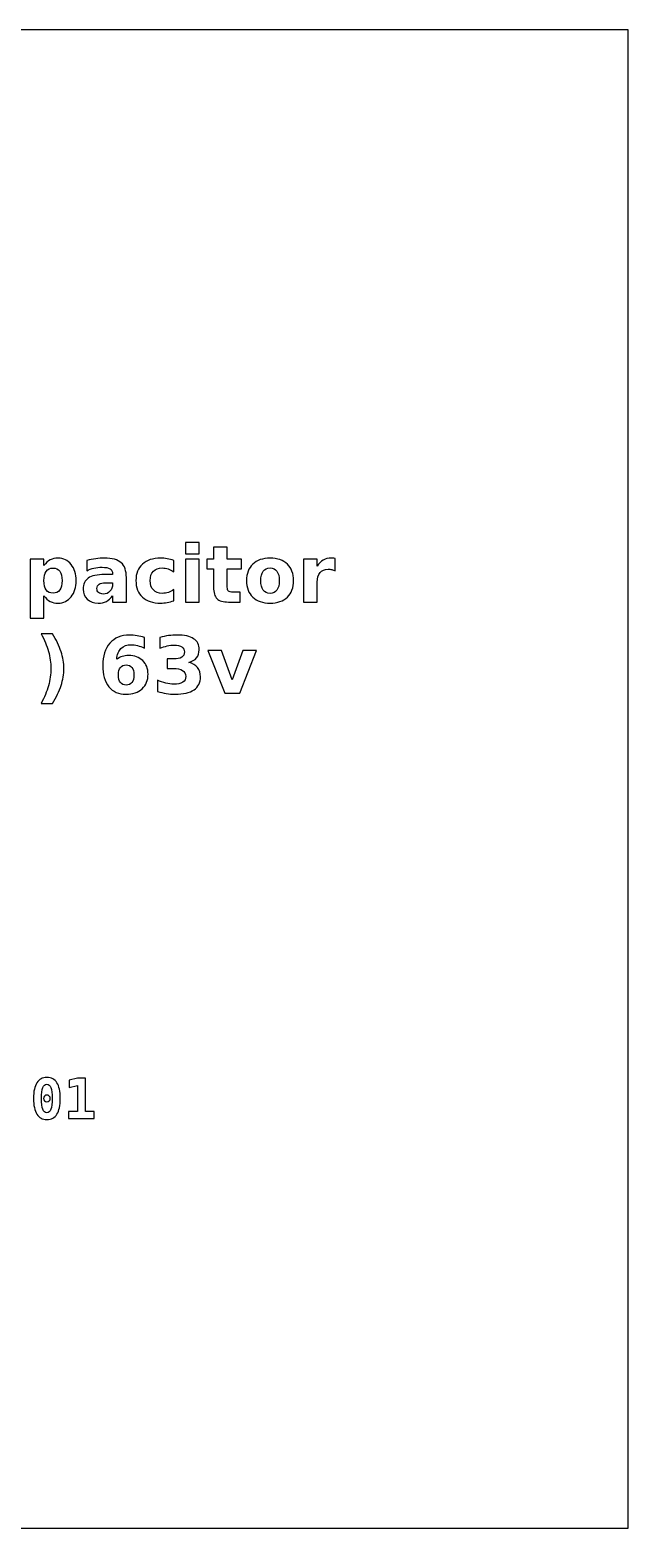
# Model space of a CAD drawing. Header units: centimetres. Extents: x -11.85 to -9.15, y -16.2 to -13.5.
# Drawn here: x -10.229 to -9.15, y -16.2 to -13.5 of the extents above; entities that cross this region are included whole.
import ezdxf

# ---------------------------------------------------------------- set-up
doc = ezdxf.new("R2010")
doc.units = ezdxf.units.CM
doc.header["$MEASUREMENT"] = 0
doc.layers.add('Layer 1', color=7, linetype='Continuous')

msp = doc.modelspace()

# ---------------------------------------------------------------- linework, layer by layer
at = {"layer": 'Layer 1', "color": 7}
msp.add_lwpolyline([(-11.85, -16.2), (-9.15, -16.2), (-9.15, -13.5), (-11.85, -13.5), (-11.85, -16.2)], close=True, dxfattribs=at)
at = {"layer": 'Layer 1', "color": 250}
for points, knots in [([(-9.94808, -14.4238), (-9.94808, -14.4238), (-9.92341, -14.4238), (-9.92341, -14.4238), (-9.92341, -14.4238), (-9.92341, -14.4238), (-9.92341, -14.44393), (-9.92341, -14.44393), (-9.92341, -14.44393), (-9.92341, -14.44393), (-9.94808, -14.44393), (-9.94808, -14.44393), (-9.94808, -14.44393), (-9.94808, -14.44393), (-9.94808, -14.4238), (-9.94808, -14.4238)], [0, 0, 0, 0, 0.25, 0.25, 0.25, 0.25, 0.5, 0.5, 0.5, 0.5, 0.75, 0.75, 0.75, 0.75, 1, 1, 1, 1]), ([(-9.87274, -14.43194), (-9.87274, -14.43194), (-9.87274, -14.45386), (-9.87274, -14.45386), (-9.87274, -14.45386), (-9.87274, -14.45386), (-9.84732, -14.45386), (-9.84732, -14.45386), (-9.84732, -14.45386), (-9.84732, -14.45386), (-9.84732, -14.4715), (-9.84732, -14.4715), (-9.84732, -14.4715), (-9.84732, -14.4715), (-9.87274, -14.4715), (-9.87274, -14.4715), (-9.87274, -14.4715), (-9.87274, -14.4715), (-9.87274, -14.50421), (-9.87274, -14.50421), (-9.87274, -14.50421), (-9.87274, -14.50781), (-9.87204, -14.51023), (-9.8706, -14.51148), (-9.8706, -14.51148), (-9.86919, -14.51275), (-9.86637, -14.51338), (-9.86214, -14.51338), (-9.86214, -14.51338), (-9.86214, -14.51338), (-9.84946, -14.51338), (-9.84946, -14.51338), (-9.84946, -14.51338), (-9.84946, -14.51338), (-9.84946, -14.53102), (-9.84946, -14.53102), (-9.84946, -14.53102), (-9.84946, -14.53102), (-9.8706, -14.53102), (-9.8706, -14.53102), (-9.8706, -14.53102), (-9.88034, -14.53102), (-9.88726, -14.529), (-9.89132, -14.52493), (-9.89132, -14.52493), (-9.89539, -14.52086), (-9.89742, -14.51395), (-9.89742, -14.50421), (-9.89742, -14.50421), (-9.89742, -14.50421), (-9.89742, -14.4715), (-9.89742, -14.4715), (-9.89742, -14.4715), (-9.89742, -14.4715), (-9.90967, -14.4715), (-9.90967, -14.4715), (-9.90967, -14.4715), (-9.90967, -14.4715), (-9.90967, -14.45386), (-9.90967, -14.45386), (-9.90967, -14.45386), (-9.90967, -14.45386), (-9.89742, -14.45386), (-9.89742, -14.45386), (-9.89742, -14.45386), (-9.89742, -14.45386), (-9.89742, -14.43194), (-9.89742, -14.43194), (-9.89742, -14.43194), (-9.89742, -14.43194), (-9.87274, -14.43194), (-9.87274, -14.43194)], [0, 0, 0, 0, 0.0555556, 0.0555556, 0.0555556, 0.0555556, 0.1111111, 0.1111111, 0.1111111, 0.1111111, 0.1666667, 0.1666667, 0.1666667, 0.1666667, 0.2222222, 0.2222222, 0.2222222, 0.2222222, 0.2777778, 0.2777778, 0.2777778, 0.2777778, 0.3333333, 0.3333333, 0.3333333, 0.3333333, 0.3888889, 0.3888889, 0.3888889, 0.3888889, 0.4444444, 0.4444444, 0.4444444, 0.4444444, 0.5, 0.5, 0.5, 0.5, 0.5555556, 0.5555556, 0.5555556, 0.5555556, 0.6111111, 0.6111111, 0.6111111, 0.6111111, 0.6666667, 0.6666667, 0.6666667, 0.6666667, 0.7222222, 0.7222222, 0.7222222, 0.7222222, 0.7777778, 0.7777778, 0.7777778, 0.7777778, 0.8333333, 0.8333333, 0.8333333, 0.8333333, 0.8888889, 0.8888889, 0.8888889, 0.8888889, 0.9444444, 0.9444444, 0.9444444, 0.9444444, 1, 1, 1, 1]), ([(-10.2033, -14.51985), (-10.2033, -14.51985), (-10.2033, -14.56037), (-10.2033, -14.56037), (-10.2033, -14.56037), (-10.2033, -14.56037), (-10.22797, -14.56037), (-10.22797, -14.56037), (-10.22797, -14.56037), (-10.22797, -14.56037), (-10.22797, -14.45386), (-10.22797, -14.45386), (-10.22797, -14.45386), (-10.22797, -14.45386), (-10.2033, -14.45386), (-10.2033, -14.45386), (-10.2033, -14.45386), (-10.2033, -14.45386), (-10.2033, -14.46517), (-10.2033, -14.46517), (-10.2033, -14.46517), (-10.19991, -14.46065), (-10.19612, -14.45734), (-10.19201, -14.4552), (-10.19201, -14.4552), (-10.18787, -14.45306), (-10.18312, -14.452), (-10.17773, -14.452), (-10.17773, -14.452), (-10.16823, -14.452), (-10.16042, -14.45578), (-10.15433, -14.46333), (-10.15433, -14.46333), (-10.14822, -14.47088), (-10.14516, -14.48062), (-10.14516, -14.4925), (-10.14516, -14.4925), (-10.14516, -14.5044), (-10.14822, -14.51413), (-10.15433, -14.52168), (-10.15433, -14.52168), (-10.16042, -14.52923), (-10.16823, -14.53302), (-10.17773, -14.53302), (-10.17773, -14.53302), (-10.18312, -14.53302), (-10.18787, -14.53196), (-10.19201, -14.52982), (-10.19201, -14.52982), (-10.19612, -14.52768), (-10.19991, -14.52436), (-10.2033, -14.51985)], [0, 0, 0, 0, 0.0769231, 0.0769231, 0.0769231, 0.0769231, 0.1538462, 0.1538462, 0.1538462, 0.1538462, 0.2307692, 0.2307692, 0.2307692, 0.2307692, 0.3076923, 0.3076923, 0.3076923, 0.3076923, 0.3846154, 0.3846154, 0.3846154, 0.3846154, 0.4615385, 0.4615385, 0.4615385, 0.4615385, 0.5384615, 0.5384615, 0.5384615, 0.5384615, 0.6153846, 0.6153846, 0.6153846, 0.6153846, 0.6923077, 0.6923077, 0.6923077, 0.6923077, 0.7692308, 0.7692308, 0.7692308, 0.7692308, 0.8461538, 0.8461538, 0.8461538, 0.8461538, 0.9230769, 0.9230769, 0.9230769, 0.9230769, 1, 1, 1, 1]), ([(-10.1869, -14.46992), (-10.1922, -14.46992), (-10.19624, -14.47185), (-10.19906, -14.47573), (-10.19906, -14.47573), (-10.20188, -14.47961), (-10.2033, -14.48521), (-10.2033, -14.4925), (-10.2033, -14.4925), (-10.2033, -14.49981), (-10.20188, -14.50541), (-10.19906, -14.50929), (-10.19906, -14.50929), (-10.19624, -14.51317), (-10.1922, -14.5151), (-10.1869, -14.5151), (-10.1869, -14.5151), (-10.18164, -14.5151), (-10.17759, -14.51317), (-10.17482, -14.50931), (-10.17482, -14.50931), (-10.17204, -14.50546), (-10.17065, -14.49986), (-10.17065, -14.4925), (-10.17065, -14.4925), (-10.17065, -14.48516), (-10.17204, -14.47956), (-10.17482, -14.4757), (-10.17482, -14.4757), (-10.17759, -14.47185), (-10.18164, -14.46992), (-10.1869, -14.46992)], [0, 0, 0, 0, 0.125, 0.125, 0.125, 0.125, 0.25, 0.25, 0.25, 0.25, 0.375, 0.375, 0.375, 0.375, 0.5, 0.5, 0.5, 0.5, 0.625, 0.625, 0.625, 0.625, 0.75, 0.75, 0.75, 0.75, 0.875, 0.875, 0.875, 0.875, 1, 1, 1, 1]), ([(-10.05468, -14.48697), (-10.05468, -14.48697), (-10.05468, -14.53102), (-10.05468, -14.53102), (-10.05468, -14.53102), (-10.05468, -14.53102), (-10.07957, -14.53102), (-10.07957, -14.53102), (-10.07957, -14.53102), (-10.07957, -14.53102), (-10.07957, -14.51959), (-10.07957, -14.51959), (-10.07957, -14.51959), (-10.08288, -14.52427), (-10.0866, -14.52768), (-10.09072, -14.52982), (-10.09072, -14.52982), (-10.09485, -14.53196), (-10.09989, -14.53302), (-10.10581, -14.53302), (-10.10581, -14.53302), (-10.11381, -14.53302), (-10.12028, -14.53069), (-10.12526, -14.52603), (-10.12526, -14.52603), (-10.13025, -14.52135), (-10.13274, -14.51531), (-10.13274, -14.50785), (-10.13274, -14.50785), (-10.13274, -14.49882), (-10.12964, -14.49217), (-10.12341, -14.48796), (-10.12341, -14.48796), (-10.11717, -14.48372), (-10.10741, -14.48161), (-10.0941, -14.48161), (-10.0941, -14.48161), (-10.0941, -14.48161), (-10.07957, -14.48161), (-10.07957, -14.48161), (-10.07957, -14.48161), (-10.07957, -14.48161), (-10.07957, -14.47968), (-10.07957, -14.47968), (-10.07957, -14.47968), (-10.07957, -14.47578), (-10.0811, -14.47293), (-10.08418, -14.47112), (-10.08418, -14.47112), (-10.08726, -14.46931), (-10.09206, -14.46839), (-10.09857, -14.46839), (-10.09857, -14.46839), (-10.10386, -14.46839), (-10.10878, -14.46891), (-10.11332, -14.46997), (-10.11332, -14.46997), (-10.11786, -14.47102), (-10.12209, -14.47262), (-10.12599, -14.47474), (-10.12599, -14.47474), (-10.12599, -14.47474), (-10.12599, -14.45593), (-10.12599, -14.45593), (-10.12599, -14.45593), (-10.1207, -14.45463), (-10.11541, -14.45367), (-10.11007, -14.45299), (-10.11007, -14.45299), (-10.10476, -14.45233), (-10.09942, -14.452), (-10.0941, -14.452), (-10.0941, -14.452), (-10.08018, -14.452), (-10.07014, -14.45475), (-10.06395, -14.46023), (-10.06395, -14.46023), (-10.05777, -14.46571), (-10.05468, -14.47462), (-10.05468, -14.48697)], [0, 0, 0, 0, 0.05, 0.05, 0.05, 0.05, 0.1, 0.1, 0.1, 0.1, 0.15, 0.15, 0.15, 0.15, 0.2, 0.2, 0.2, 0.2, 0.25, 0.25, 0.25, 0.25, 0.3, 0.3, 0.3, 0.3, 0.35, 0.35, 0.35, 0.35, 0.4, 0.4, 0.4, 0.4, 0.45, 0.45, 0.45, 0.45, 0.5, 0.5, 0.5, 0.5, 0.55, 0.55, 0.55, 0.55, 0.6, 0.6, 0.6, 0.6, 0.65, 0.65, 0.65, 0.65, 0.7, 0.7, 0.7, 0.7, 0.75, 0.75, 0.75, 0.75, 0.8, 0.8, 0.8, 0.8, 0.85, 0.85, 0.85, 0.85, 0.9, 0.9, 0.9, 0.9, 0.95, 0.95, 0.95, 0.95, 1, 1, 1, 1]), ([(-9.96938, -14.45628), (-9.96938, -14.45628), (-9.96938, -14.47639), (-9.96938, -14.47639), (-9.96938, -14.47639), (-9.97274, -14.47408), (-9.97611, -14.47239), (-9.97947, -14.47128), (-9.97947, -14.47128), (-9.98286, -14.47018), (-9.98634, -14.46964), (-9.98998, -14.46964), (-9.98998, -14.46964), (-9.99685, -14.46964), (-10.00221, -14.47164), (-10.00604, -14.47566), (-10.00604, -14.47566), (-10.00988, -14.47968), (-10.01181, -14.4853), (-10.01181, -14.4925), (-10.01181, -14.4925), (-10.01181, -14.49972), (-10.00988, -14.50534), (-10.00604, -14.50936), (-10.00604, -14.50936), (-10.00221, -14.51338), (-9.99685, -14.51538), (-9.98998, -14.51538), (-9.98998, -14.51538), (-9.98612, -14.51538), (-9.98246, -14.51482), (-9.979, -14.51366), (-9.979, -14.51366), (-9.97552, -14.51251), (-9.97232, -14.51082), (-9.96938, -14.50856), (-9.96938, -14.50856), (-9.96938, -14.50856), (-9.96938, -14.52874), (-9.96938, -14.52874), (-9.96938, -14.52874), (-9.97324, -14.53017), (-9.97716, -14.53123), (-9.98112, -14.53194), (-9.98112, -14.53194), (-9.98509, -14.53267), (-9.98909, -14.53302), (-9.99309, -14.53302), (-9.99309, -14.53302), (-10.00699, -14.53302), (-10.01787, -14.52944), (-10.02573, -14.52229), (-10.02573, -14.52229), (-10.03358, -14.51517), (-10.03751, -14.50522), (-10.03751, -14.4925), (-10.03751, -14.4925), (-10.03751, -14.4798), (-10.03358, -14.46985), (-10.02573, -14.46272), (-10.02573, -14.46272), (-10.01787, -14.45557), (-10.00699, -14.452), (-9.99309, -14.452), (-9.99309, -14.452), (-9.98904, -14.452), (-9.98504, -14.45235), (-9.98112, -14.45306), (-9.98112, -14.45306), (-9.97719, -14.45379), (-9.97328, -14.45484), (-9.96938, -14.45628)], [0, 0, 0, 0, 0.0555556, 0.0555556, 0.0555556, 0.0555556, 0.1111111, 0.1111111, 0.1111111, 0.1111111, 0.1666667, 0.1666667, 0.1666667, 0.1666667, 0.2222222, 0.2222222, 0.2222222, 0.2222222, 0.2777778, 0.2777778, 0.2777778, 0.2777778, 0.3333333, 0.3333333, 0.3333333, 0.3333333, 0.3888889, 0.3888889, 0.3888889, 0.3888889, 0.4444444, 0.4444444, 0.4444444, 0.4444444, 0.5, 0.5, 0.5, 0.5, 0.5555556, 0.5555556, 0.5555556, 0.5555556, 0.6111111, 0.6111111, 0.6111111, 0.6111111, 0.6666667, 0.6666667, 0.6666667, 0.6666667, 0.7222222, 0.7222222, 0.7222222, 0.7222222, 0.7777778, 0.7777778, 0.7777778, 0.7777778, 0.8333333, 0.8333333, 0.8333333, 0.8333333, 0.8888889, 0.8888889, 0.8888889, 0.8888889, 0.9444444, 0.9444444, 0.9444444, 0.9444444, 1, 1, 1, 1]), ([(-9.94808, -14.45386), (-9.94808, -14.45386), (-9.92341, -14.45386), (-9.92341, -14.45386), (-9.92341, -14.45386), (-9.92341, -14.45386), (-9.92341, -14.53102), (-9.92341, -14.53102), (-9.92341, -14.53102), (-9.92341, -14.53102), (-9.94808, -14.53102), (-9.94808, -14.53102), (-9.94808, -14.53102), (-9.94808, -14.53102), (-9.94808, -14.45386), (-9.94808, -14.45386)], [0, 0, 0, 0, 0.25, 0.25, 0.25, 0.25, 0.5, 0.5, 0.5, 0.5, 0.75, 0.75, 0.75, 0.75, 1, 1, 1, 1]), ([(-9.79553, -14.452), (-9.78225, -14.452), (-9.77188, -14.45557), (-9.76442, -14.46275), (-9.76442, -14.46275), (-9.75696, -14.46992), (-9.75323, -14.47982), (-9.75323, -14.4925), (-9.75323, -14.4925), (-9.75323, -14.5052), (-9.75696, -14.5151), (-9.76442, -14.52227), (-9.76442, -14.52227), (-9.77188, -14.52944), (-9.78225, -14.53302), (-9.79553, -14.53302), (-9.79553, -14.53302), (-9.80885, -14.53302), (-9.81926, -14.52944), (-9.82677, -14.52227), (-9.82677, -14.52227), (-9.83427, -14.5151), (-9.83803, -14.5052), (-9.83803, -14.4925), (-9.83803, -14.4925), (-9.83803, -14.47982), (-9.83427, -14.46992), (-9.82677, -14.46275), (-9.82677, -14.46275), (-9.81926, -14.45557), (-9.80885, -14.452), (-9.79553, -14.452)], [0, 0, 0, 0, 0.125, 0.125, 0.125, 0.125, 0.25, 0.25, 0.25, 0.25, 0.375, 0.375, 0.375, 0.375, 0.5, 0.5, 0.5, 0.5, 0.625, 0.625, 0.625, 0.625, 0.75, 0.75, 0.75, 0.75, 0.875, 0.875, 0.875, 0.875, 1, 1, 1, 1]), ([(-9.79553, -14.46964), (-9.80099, -14.46964), (-9.80515, -14.47159), (-9.80802, -14.47552), (-9.80802, -14.47552), (-9.81089, -14.47944), (-9.81233, -14.48511), (-9.81233, -14.4925), (-9.81233, -14.4925), (-9.81233, -14.49991), (-9.81089, -14.50557), (-9.80802, -14.5095), (-9.80802, -14.5095), (-9.80515, -14.51343), (-9.80099, -14.51538), (-9.79553, -14.51538), (-9.79553, -14.51538), (-9.79015, -14.51538), (-9.78606, -14.51343), (-9.78321, -14.5095), (-9.78321, -14.5095), (-9.78037, -14.50557), (-9.77893, -14.49991), (-9.77893, -14.4925), (-9.77893, -14.4925), (-9.77893, -14.48511), (-9.78037, -14.47944), (-9.78321, -14.47552), (-9.78321, -14.47552), (-9.78606, -14.47159), (-9.79015, -14.46964), (-9.79553, -14.46964)], [0, 0, 0, 0, 0.125, 0.125, 0.125, 0.125, 0.25, 0.25, 0.25, 0.25, 0.375, 0.375, 0.375, 0.375, 0.5, 0.5, 0.5, 0.5, 0.625, 0.625, 0.625, 0.625, 0.75, 0.75, 0.75, 0.75, 0.875, 0.875, 0.875, 0.875, 1, 1, 1, 1]), ([(-9.67797, -14.47488), (-9.68013, -14.47387), (-9.68227, -14.47312), (-9.68441, -14.47265), (-9.68441, -14.47265), (-9.68655, -14.47215), (-9.68869, -14.47192), (-9.69086, -14.47192), (-9.69086, -14.47192), (-9.69721, -14.47192), (-9.70208, -14.47394), (-9.70551, -14.47801), (-9.70551, -14.47801), (-9.70892, -14.48208), (-9.71064, -14.48791), (-9.71064, -14.49548), (-9.71064, -14.49548), (-9.71064, -14.49548), (-9.71064, -14.53102), (-9.71064, -14.53102), (-9.71064, -14.53102), (-9.71064, -14.53102), (-9.73531, -14.53102), (-9.73531, -14.53102), (-9.73531, -14.53102), (-9.73531, -14.53102), (-9.73531, -14.45386), (-9.73531, -14.45386), (-9.73531, -14.45386), (-9.73531, -14.45386), (-9.71064, -14.45386), (-9.71064, -14.45386), (-9.71064, -14.45386), (-9.71064, -14.45386), (-9.71064, -14.46653), (-9.71064, -14.46653), (-9.71064, -14.46653), (-9.70746, -14.46148), (-9.70382, -14.45781), (-9.69972, -14.45548), (-9.69972, -14.45548), (-9.69561, -14.45315), (-9.69067, -14.452), (-9.68493, -14.452), (-9.68493, -14.452), (-9.68411, -14.452), (-9.68321, -14.45202), (-9.68225, -14.45209), (-9.68225, -14.45209), (-9.68129, -14.45216), (-9.67987, -14.45233), (-9.67804, -14.45254), (-9.67804, -14.45254), (-9.67804, -14.45254), (-9.67797, -14.47488), (-9.67797, -14.47488)], [0, 0, 0, 0, 0.0714286, 0.0714286, 0.0714286, 0.0714286, 0.1428571, 0.1428571, 0.1428571, 0.1428571, 0.2142857, 0.2142857, 0.2142857, 0.2142857, 0.2857143, 0.2857143, 0.2857143, 0.2857143, 0.3571429, 0.3571429, 0.3571429, 0.3571429, 0.4285714, 0.4285714, 0.4285714, 0.4285714, 0.5, 0.5, 0.5, 0.5, 0.5714286, 0.5714286, 0.5714286, 0.5714286, 0.6428571, 0.6428571, 0.6428571, 0.6428571, 0.7142857, 0.7142857, 0.7142857, 0.7142857, 0.7857143, 0.7857143, 0.7857143, 0.7857143, 0.8571429, 0.8571429, 0.8571429, 0.8571429, 0.9285714, 0.9285714, 0.9285714, 0.9285714, 1, 1, 1, 1]), ([(-10.09236, -14.49628), (-10.09751, -14.49628), (-10.10137, -14.49715), (-10.10398, -14.49889), (-10.10398, -14.49889), (-10.10657, -14.50066), (-10.10786, -14.50322), (-10.10786, -14.50663), (-10.10786, -14.50663), (-10.10786, -14.50976), (-10.10683, -14.51221), (-10.10473, -14.51397), (-10.10473, -14.51397), (-10.10264, -14.51573), (-10.09975, -14.51663), (-10.09603, -14.51663), (-10.09603, -14.51663), (-10.09137, -14.51663), (-10.08749, -14.51496), (-10.08432, -14.51162), (-10.08432, -14.51162), (-10.08114, -14.5083), (-10.07957, -14.50412), (-10.07957, -14.49911), (-10.07957, -14.49911), (-10.07957, -14.49911), (-10.07957, -14.49628), (-10.07957, -14.49628), (-10.07957, -14.49628), (-10.07957, -14.49628), (-10.09236, -14.49628), (-10.09236, -14.49628)], [0, 0, 0, 0, 0.125, 0.125, 0.125, 0.125, 0.25, 0.25, 0.25, 0.25, 0.375, 0.375, 0.375, 0.375, 0.5, 0.5, 0.5, 0.5, 0.625, 0.625, 0.625, 0.625, 0.75, 0.75, 0.75, 0.75, 0.875, 0.875, 0.875, 0.875, 1, 1, 1, 1]), ([(-10.20848, -14.71387), (-10.2026, -14.70294), (-10.19818, -14.69226), (-10.19524, -14.68184), (-10.19524, -14.68184), (-10.1923, -14.6714), (-10.19084, -14.66112), (-10.19084, -14.65096), (-10.19084, -14.65096), (-10.19084, -14.6408), (-10.1923, -14.63052), (-10.19524, -14.62013), (-10.19524, -14.62013), (-10.19818, -14.60973), (-10.2026, -14.59908), (-10.20848, -14.58819), (-10.20848, -14.58819), (-10.20848, -14.58819), (-10.18802, -14.58819), (-10.18802, -14.58819), (-10.18802, -14.58819), (-10.18104, -14.59946), (-10.17586, -14.61023), (-10.17247, -14.62055), (-10.17247, -14.62055), (-10.16911, -14.63085), (-10.16742, -14.64104), (-10.16742, -14.6511), (-10.16742, -14.6511), (-10.16742, -14.66117), (-10.16909, -14.6713), (-10.17245, -14.68151), (-10.17245, -14.68151), (-10.17579, -14.69174), (-10.18099, -14.70254), (-10.18802, -14.71387), (-10.18802, -14.71387), (-10.18802, -14.71387), (-10.20848, -14.71387), (-10.20848, -14.71387)], [0, 0, 0, 0, 0.1, 0.1, 0.1, 0.1, 0.2, 0.2, 0.2, 0.2, 0.3, 0.3, 0.3, 0.3, 0.4, 0.4, 0.4, 0.4, 0.5, 0.5, 0.5, 0.5, 0.6, 0.6, 0.6, 0.6, 0.7, 0.7, 0.7, 0.7, 0.8, 0.8, 0.8, 0.8, 0.9, 0.9, 0.9, 0.9, 1, 1, 1, 1]), ([(-10.02231, -14.59508), (-10.02231, -14.59508), (-10.02231, -14.61411), (-10.02231, -14.61411), (-10.02231, -14.61411), (-10.02668, -14.61204), (-10.03077, -14.61051), (-10.03463, -14.60952), (-10.03463, -14.60952), (-10.03849, -14.60853), (-10.04227, -14.60804), (-10.04594, -14.60804), (-10.04594, -14.60804), (-10.05385, -14.60804), (-10.05998, -14.61023), (-10.0644, -14.61463), (-10.0644, -14.61463), (-10.0688, -14.619), (-10.07139, -14.62551), (-10.07212, -14.63415), (-10.07212, -14.63415), (-10.06909, -14.63191), (-10.06579, -14.63022), (-10.06226, -14.62909), (-10.06226, -14.62909), (-10.05874, -14.62796), (-10.05488, -14.6274), (-10.05069, -14.6274), (-10.05069, -14.6274), (-10.04018, -14.6274), (-10.03169, -14.63048), (-10.02525, -14.63664), (-10.02525, -14.63664), (-10.01878, -14.64278), (-10.01556, -14.65084), (-10.01556, -14.66082), (-10.01556, -14.66082), (-10.01556, -14.67185), (-10.01916, -14.68067), (-10.02638, -14.68732), (-10.02638, -14.68732), (-10.03357, -14.69395), (-10.04326, -14.69727), (-10.05537, -14.69727), (-10.05537, -14.69727), (-10.06873, -14.69727), (-10.07908, -14.69275), (-10.08642, -14.68372), (-10.08642, -14.68372), (-10.09373, -14.67471), (-10.0974, -14.6619), (-10.0974, -14.64532), (-10.0974, -14.64532), (-10.0974, -14.62834), (-10.09312, -14.61498), (-10.08456, -14.60527), (-10.08456, -14.60527), (-10.07598, -14.59555), (-10.06424, -14.59068), (-10.04931, -14.59068), (-10.04931, -14.59068), (-10.04458, -14.59068), (-10.03999, -14.59106), (-10.03552, -14.59179), (-10.03552, -14.59179), (-10.03108, -14.59252), (-10.02668, -14.59362), (-10.02231, -14.59508)], [0, 0, 0, 0, 0.0588235, 0.0588235, 0.0588235, 0.0588235, 0.1176471, 0.1176471, 0.1176471, 0.1176471, 0.1764706, 0.1764706, 0.1764706, 0.1764706, 0.2352941, 0.2352941, 0.2352941, 0.2352941, 0.2941176, 0.2941176, 0.2941176, 0.2941176, 0.3529412, 0.3529412, 0.3529412, 0.3529412, 0.4117647, 0.4117647, 0.4117647, 0.4117647, 0.4705882, 0.4705882, 0.4705882, 0.4705882, 0.5294118, 0.5294118, 0.5294118, 0.5294118, 0.5882353, 0.5882353, 0.5882353, 0.5882353, 0.6470588, 0.6470588, 0.6470588, 0.6470588, 0.7058824, 0.7058824, 0.7058824, 0.7058824, 0.7647059, 0.7647059, 0.7647059, 0.7647059, 0.8235294, 0.8235294, 0.8235294, 0.8235294, 0.8823529, 0.8823529, 0.8823529, 0.8823529, 0.9411765, 0.9411765, 0.9411765, 0.9411765, 1, 1, 1, 1]), ([(-9.94223, -14.63979), (-9.93531, -14.64158), (-9.93002, -14.64471), (-9.92642, -14.64913), (-9.92642, -14.64913), (-9.92282, -14.65357), (-9.92101, -14.65919), (-9.92101, -14.66604), (-9.92101, -14.66604), (-9.92101, -14.67624), (-9.92492, -14.684), (-9.93272, -14.68932), (-9.93272, -14.68932), (-9.94053, -14.69461), (-9.95192, -14.69727), (-9.9669, -14.69727), (-9.9669, -14.69727), (-9.97219, -14.69727), (-9.97748, -14.69685), (-9.9828, -14.696), (-9.9828, -14.696), (-9.98809, -14.69515), (-9.99333, -14.69386), (-9.99853, -14.69217), (-9.99853, -14.69217), (-9.99853, -14.69217), (-9.99853, -14.6717), (-9.99853, -14.6717), (-9.99853, -14.6717), (-9.99357, -14.67417), (-9.98865, -14.67606), (-9.98376, -14.67733), (-9.98376, -14.67733), (-9.97887, -14.67857), (-9.97405, -14.67921), (-9.96932, -14.67921), (-9.96932, -14.67921), (-9.96229, -14.67921), (-9.9569, -14.67798), (-9.95316, -14.67556), (-9.95316, -14.67556), (-9.94942, -14.67312), (-9.94754, -14.66964), (-9.94754, -14.66507), (-9.94754, -14.66507), (-9.94754, -14.66039), (-9.94947, -14.65684), (-9.9533, -14.65444), (-9.9533, -14.65444), (-9.95714, -14.65202), (-9.9628, -14.65082), (-9.97028, -14.65082), (-9.97028, -14.65082), (-9.97028, -14.65082), (-9.98089, -14.65082), (-9.98089, -14.65082), (-9.98089, -14.65082), (-9.98089, -14.65082), (-9.98089, -14.63372), (-9.98089, -14.63372), (-9.98089, -14.63372), (-9.98089, -14.63372), (-9.96974, -14.63372), (-9.96974, -14.63372), (-9.96974, -14.63372), (-9.96306, -14.63372), (-9.95812, -14.63269), (-9.95486, -14.63059), (-9.95486, -14.63059), (-9.95159, -14.6285), (-9.94996, -14.62533), (-9.94996, -14.62107), (-9.94996, -14.62107), (-9.94996, -14.61712), (-9.95154, -14.61406), (-9.95471, -14.61192), (-9.95471, -14.61192), (-9.95789, -14.60976), (-9.96236, -14.60868), (-9.96814, -14.60868), (-9.96814, -14.60868), (-9.97242, -14.60868), (-9.97673, -14.60915), (-9.9811, -14.61011), (-9.9811, -14.61011), (-9.98545, -14.61107), (-9.98978, -14.61251), (-9.99411, -14.61439), (-9.99411, -14.61439), (-9.99411, -14.61439), (-9.99411, -14.59496), (-9.99411, -14.59496), (-9.99411, -14.59496), (-9.98886, -14.59348), (-9.98369, -14.59238), (-9.97854, -14.59165), (-9.97854, -14.59165), (-9.97339, -14.59092), (-9.96836, -14.59054), (-9.96339, -14.59054), (-9.96339, -14.59054), (-9.95003, -14.59054), (-9.94002, -14.59273), (-9.93338, -14.59713), (-9.93338, -14.59713), (-9.92675, -14.6015), (-9.92344, -14.60811), (-9.92344, -14.61693), (-9.92344, -14.61693), (-9.92344, -14.62293), (-9.92501, -14.62787), (-9.92819, -14.6317), (-9.92819, -14.6317), (-9.93136, -14.63553), (-9.93604, -14.63824), (-9.94223, -14.63979)], [0, 0, 0, 0, 0.0344828, 0.0344828, 0.0344828, 0.0344828, 0.0689655, 0.0689655, 0.0689655, 0.0689655, 0.1034483, 0.1034483, 0.1034483, 0.1034483, 0.137931, 0.137931, 0.137931, 0.137931, 0.1724138, 0.1724138, 0.1724138, 0.1724138, 0.2068966, 0.2068966, 0.2068966, 0.2068966, 0.2413793, 0.2413793, 0.2413793, 0.2413793, 0.2758621, 0.2758621, 0.2758621, 0.2758621, 0.3103448, 0.3103448, 0.3103448, 0.3103448, 0.3448276, 0.3448276, 0.3448276, 0.3448276, 0.3793103, 0.3793103, 0.3793103, 0.3793103, 0.4137931, 0.4137931, 0.4137931, 0.4137931, 0.4482759, 0.4482759, 0.4482759, 0.4482759, 0.4827586, 0.4827586, 0.4827586, 0.4827586, 0.5172414, 0.5172414, 0.5172414, 0.5172414, 0.5517241, 0.5517241, 0.5517241, 0.5517241, 0.5862069, 0.5862069, 0.5862069, 0.5862069, 0.6206897, 0.6206897, 0.6206897, 0.6206897, 0.6551724, 0.6551724, 0.6551724, 0.6551724, 0.6896552, 0.6896552, 0.6896552, 0.6896552, 0.7241379, 0.7241379, 0.7241379, 0.7241379, 0.7586207, 0.7586207, 0.7586207, 0.7586207, 0.7931034, 0.7931034, 0.7931034, 0.7931034, 0.8275862, 0.8275862, 0.8275862, 0.8275862, 0.862069, 0.862069, 0.862069, 0.862069, 0.8965517, 0.8965517, 0.8965517, 0.8965517, 0.9310345, 0.9310345, 0.9310345, 0.9310345, 0.9655172, 0.9655172, 0.9655172, 0.9655172, 1, 1, 1, 1]), ([(-9.90763, -14.61811), (-9.90763, -14.61811), (-9.88296, -14.61811), (-9.88296, -14.61811), (-9.88296, -14.61811), (-9.88296, -14.61811), (-9.86374, -14.67142), (-9.86374, -14.67142), (-9.86374, -14.67142), (-9.86374, -14.67142), (-9.8446, -14.61811), (-9.8446, -14.61811), (-9.8446, -14.61811), (-9.8446, -14.61811), (-9.81986, -14.61811), (-9.81986, -14.61811), (-9.81986, -14.61811), (-9.81986, -14.61811), (-9.85025, -14.69527), (-9.85025, -14.69527), (-9.85025, -14.69527), (-9.85025, -14.69527), (-9.87731, -14.69527), (-9.87731, -14.69527), (-9.87731, -14.69527), (-9.87731, -14.69527), (-9.90763, -14.61811), (-9.90763, -14.61811)], [0, 0, 0, 0, 0.1428571, 0.1428571, 0.1428571, 0.1428571, 0.2857143, 0.2857143, 0.2857143, 0.2857143, 0.4285714, 0.4285714, 0.4285714, 0.4285714, 0.5714286, 0.5714286, 0.5714286, 0.5714286, 0.7142857, 0.7142857, 0.7142857, 0.7142857, 0.8571429, 0.8571429, 0.8571429, 0.8571429, 1, 1, 1, 1]), ([(-10.05509, -14.64449), (-10.05975, -14.64449), (-10.06323, -14.646), (-10.06553, -14.64901), (-10.06553, -14.64901), (-10.06786, -14.65202), (-10.06901, -14.65654), (-10.06901, -14.66253), (-10.06901, -14.66253), (-10.06901, -14.66855), (-10.06786, -14.67307), (-10.06553, -14.67608), (-10.06553, -14.67608), (-10.06323, -14.67909), (-10.05975, -14.68059), (-10.05509, -14.68059), (-10.05509, -14.68059), (-10.05041, -14.68059), (-10.04691, -14.67909), (-10.0446, -14.67608), (-10.0446, -14.67608), (-10.04227, -14.67307), (-10.04112, -14.66855), (-10.04112, -14.66253), (-10.04112, -14.66253), (-10.04112, -14.65654), (-10.04227, -14.65202), (-10.0446, -14.64901), (-10.0446, -14.64901), (-10.04691, -14.646), (-10.05041, -14.64449), (-10.05509, -14.64449)], [0, 0, 0, 0, 0.125, 0.125, 0.125, 0.125, 0.25, 0.25, 0.25, 0.25, 0.375, 0.375, 0.375, 0.375, 0.5, 0.5, 0.5, 0.5, 0.625, 0.625, 0.625, 0.625, 0.75, 0.75, 0.75, 0.75, 0.875, 0.875, 0.875, 0.875, 1, 1, 1, 1]), ([(-10.22217, -15.42578), (-10.22217, -15.41317), (-10.22017, -15.4037), (-10.21617, -15.3974), (-10.21617, -15.3974), (-10.21215, -15.3911), (-10.20613, -15.38795), (-10.19808, -15.38795), (-10.19808, -15.38795), (-10.19002, -15.38795), (-10.18398, -15.39108), (-10.17997, -15.39736), (-10.17997, -15.39736), (-10.17596, -15.40365), (-10.17396, -15.41313), (-10.17396, -15.42578), (-10.17396, -15.42578), (-10.17396, -15.43842), (-10.17596, -15.44789), (-10.17997, -15.45417), (-10.17997, -15.45417), (-10.18398, -15.46045), (-10.19002, -15.46359), (-10.19808, -15.46359), (-10.19808, -15.46359), (-10.20613, -15.46359), (-10.21215, -15.46044), (-10.21617, -15.45414), (-10.21617, -15.45414), (-10.22017, -15.44784), (-10.22217, -15.43838), (-10.22217, -15.42578)], [0, 0, 0, 0, 0.125, 0.125, 0.125, 0.125, 0.25, 0.25, 0.25, 0.25, 0.375, 0.375, 0.375, 0.375, 0.5, 0.5, 0.5, 0.5, 0.625, 0.625, 0.625, 0.625, 0.75, 0.75, 0.75, 0.75, 0.875, 0.875, 0.875, 0.875, 1, 1, 1, 1]), ([(-10.15878, -15.44947), (-10.15878, -15.44947), (-10.14266, -15.44947), (-10.14266, -15.44947), (-10.14266, -15.44947), (-10.14266, -15.44947), (-10.14266, -15.40215), (-10.14266, -15.40215), (-10.14266, -15.40215), (-10.14266, -15.40215), (-10.15764, -15.40586), (-10.15764, -15.40586), (-10.15764, -15.40586), (-10.15764, -15.40586), (-10.15764, -15.39288), (-10.15764, -15.39288), (-10.15764, -15.39288), (-10.15764, -15.39288), (-10.14256, -15.38926), (-10.14256, -15.38926), (-10.14256, -15.38926), (-10.14256, -15.38926), (-10.12864, -15.38926), (-10.12864, -15.38926), (-10.12864, -15.38926), (-10.12864, -15.38926), (-10.12864, -15.44947), (-10.12864, -15.44947), (-10.12864, -15.44947), (-10.12864, -15.44947), (-10.11252, -15.44947), (-10.11252, -15.44947), (-10.11252, -15.44947), (-10.11252, -15.44947), (-10.11252, -15.46217), (-10.11252, -15.46217), (-10.11252, -15.46217), (-10.11252, -15.46217), (-10.15878, -15.46217), (-10.15878, -15.46217), (-10.15878, -15.46217), (-10.15878, -15.46217), (-10.15878, -15.44947), (-10.15878, -15.44947)], [0, 0, 0, 0, 0.0909091, 0.0909091, 0.0909091, 0.0909091, 0.1818182, 0.1818182, 0.1818182, 0.1818182, 0.2727273, 0.2727273, 0.2727273, 0.2727273, 0.3636364, 0.3636364, 0.3636364, 0.3636364, 0.4545455, 0.4545455, 0.4545455, 0.4545455, 0.5454545, 0.5454545, 0.5454545, 0.5454545, 0.6363636, 0.6363636, 0.6363636, 0.6363636, 0.7272727, 0.7272727, 0.7272727, 0.7272727, 0.8181818, 0.8181818, 0.8181818, 0.8181818, 0.9090909, 0.9090909, 0.9090909, 0.9090909, 1, 1, 1, 1]), ([(-10.19808, -15.40015), (-10.20142, -15.40015), (-10.20383, -15.40218), (-10.20537, -15.40625), (-10.20537, -15.40625), (-10.2069, -15.41033), (-10.20767, -15.41683), (-10.20767, -15.42578), (-10.20767, -15.42578), (-10.20767, -15.43472), (-10.2069, -15.4412), (-10.20537, -15.44528), (-10.20537, -15.44528), (-10.20383, -15.44935), (-10.20142, -15.45139), (-10.19808, -15.45139), (-10.19808, -15.45139), (-10.19473, -15.45139), (-10.1923, -15.44935), (-10.19077, -15.44528), (-10.19077, -15.44528), (-10.18923, -15.4412), (-10.18847, -15.43472), (-10.18847, -15.42578), (-10.18847, -15.42578), (-10.18847, -15.41683), (-10.18923, -15.41033), (-10.19077, -15.40625), (-10.19077, -15.40625), (-10.1923, -15.40218), (-10.19473, -15.40015), (-10.19808, -15.40015)], [0, 0, 0, 0, 0.125, 0.125, 0.125, 0.125, 0.25, 0.25, 0.25, 0.25, 0.375, 0.375, 0.375, 0.375, 0.5, 0.5, 0.5, 0.5, 0.625, 0.625, 0.625, 0.625, 0.75, 0.75, 0.75, 0.75, 0.875, 0.875, 0.875, 0.875, 1, 1, 1, 1]), ([(-10.20415, -15.42578), (-10.20415, -15.42407), (-10.20357, -15.42262), (-10.20238, -15.42145), (-10.20238, -15.42145), (-10.20122, -15.42027), (-10.19978, -15.41968), (-10.19808, -15.41968), (-10.19808, -15.41968), (-10.19637, -15.41968), (-10.19492, -15.42027), (-10.19375, -15.42145), (-10.19375, -15.42145), (-10.19257, -15.42262), (-10.19198, -15.42407), (-10.19198, -15.42578), (-10.19198, -15.42578), (-10.19198, -15.42748), (-10.19257, -15.42892), (-10.19375, -15.43008), (-10.19375, -15.43008), (-10.19492, -15.43127), (-10.19637, -15.43185), (-10.19808, -15.43185), (-10.19808, -15.43185), (-10.19978, -15.43185), (-10.20122, -15.43127), (-10.20238, -15.43012), (-10.20238, -15.43012), (-10.20357, -15.42897), (-10.20415, -15.42752), (-10.20415, -15.42578)], [0, 0, 0, 0, 0.125, 0.125, 0.125, 0.125, 0.25, 0.25, 0.25, 0.25, 0.375, 0.375, 0.375, 0.375, 0.5, 0.5, 0.5, 0.5, 0.625, 0.625, 0.625, 0.625, 0.75, 0.75, 0.75, 0.75, 0.875, 0.875, 0.875, 0.875, 1, 1, 1, 1])]:
    msp.add_open_spline(points, degree=3, knots=knots, dxfattribs=at)

doc.saveas('drawing.dxf')
